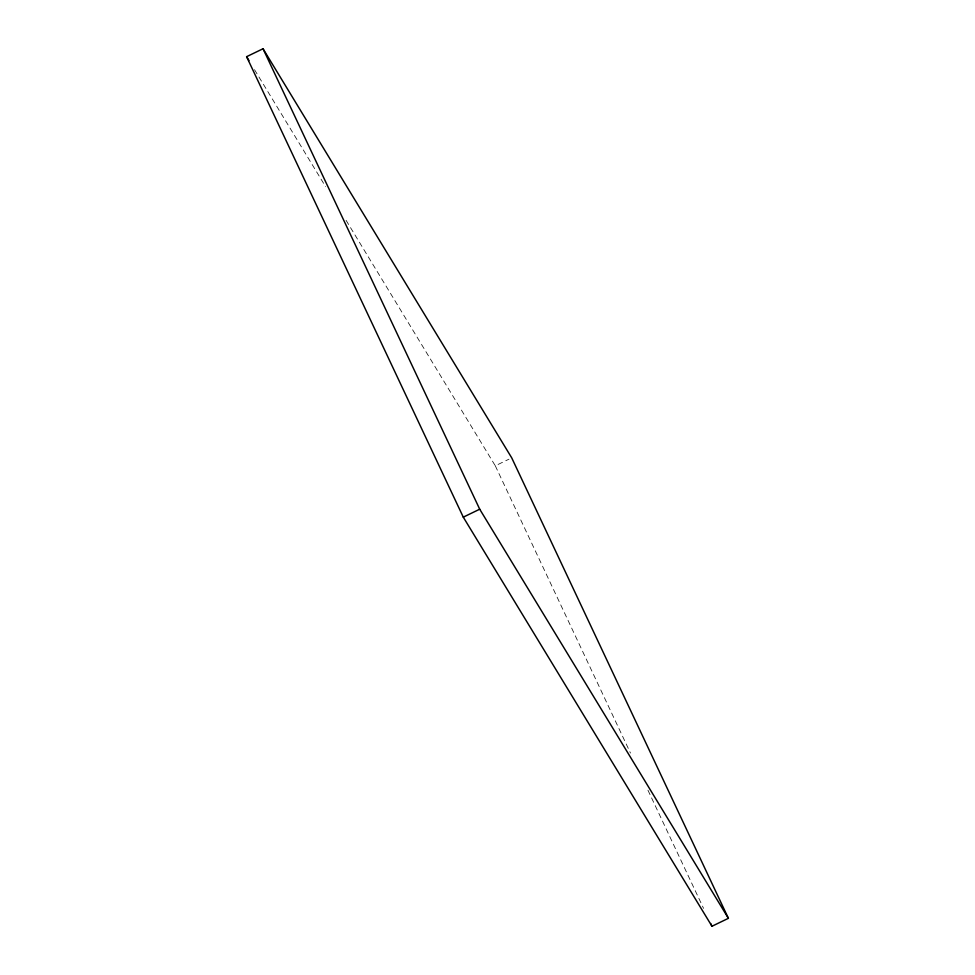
<?xml version="1.0" encoding="UTF-8"?>
<svg xmlns="http://www.w3.org/2000/svg" width="975" height="975" viewBox="0 0 975 975"><rect width="100%" height="100%" fill="white"/><g stroke="black" fill="none" stroke-linecap="round" stroke-linejoin="round"><path stroke-width="0.73" stroke-dasharray="4.88 3.66" d="M346.076 220.326L495.288 465.794L508.987 459.176M254.499 69.676L325.553 186.566M495.288 465.794L630.472 753.066M647.936 790.177L703.56 908.383"/><path stroke-width="1.46" d="M246.602 56.684L263.031 48.75L511.717 457.848L728.398 918.316L711.969 926.25L463.283 517.152L246.602 56.684L248.978 60.584M463.283 517.152L479.712 509.206L728.398 918.316M710.678 923.496L711.969 926.25M263.031 48.75L479.712 509.206"/></g></svg>
